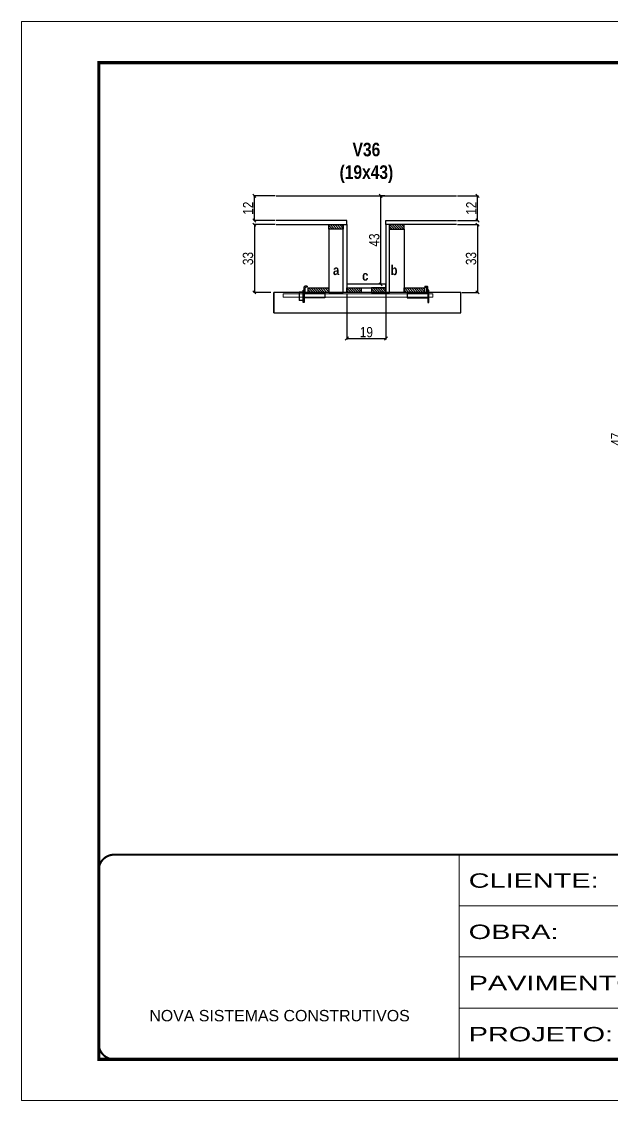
# Model space of a CAD drawing. Extents: x 3330 to 22105, y 1197 to 30204.
# Drawn here: x 8085 to 8658, y 19575 to 20625 of the extents above; entities that cross this region are included whole.
import ezdxf

# ---------------------------------------------------------------- set-up
doc = ezdxf.new("R2010")
doc.units = 0
doc.linetypes.add('CONTINUO', pattern=[0])
doc.linetypes.add('DASHED', pattern=[0.75, 0.5, -0.25])
for name, color, linetype in [('barrote', 251, 'Continuous'), ('COTA', 241, 'Continuous'), ('detalhes', 4, 'Continuous'), ('NOMENCLATURA', 7, 'Continuous'), ('Painéis', 200, 'Continuous'), ('presilha', 1, 'Continuous'), ('SARR_2.2x10', 60, 'Continuous'), ('SARR_2.2x7', 40, 'Continuous'), ('SARR_3.5x7', 81, 'Continuous')]:
    doc.layers.add(name, color=color, linetype=linetype)
for name, color, linetype, lineweight in [('CONCRETO', 251, 'Continuous', 25), ('Folhas', 255, 'Continuous', 9), ('SARRAFO DE PRESSAO', 251, 'DASHED', 9), ('SCO-___-LAJ', 2, 'Continuous', 0)]:
    doc.layers.add(name, color=color, linetype=linetype, lineweight=lineweight)
doc.styles.add('ARIAL', font='arial.ttf')
doc.styles.add('COTA TECNICA', font='techl___.ttf', dxfattribs={"height": 10})
doc.styles.add('COTA TECNICA 2X', font='techl___.ttf', dxfattribs={"height": 10})
doc.styles.add('TECNICA', font='techb___.ttf', dxfattribs={"height": 10})
doc.styles.add('Tecnologia', font='')
doc.styles.get('Tecnologia').set_extended_font_data('Forgotten Futurist')
doc.dimstyles.new('PAINEL', dxfattribs={"dimtxt": 10, "dimasz": 3, "dimexe": 3, "dimexo": 3, "dimgap": 3, "dimtad": 1, "dimdec": 1, "dimzin": 12, "dimdsep": 46, "dimtxsty": 'COTA TECNICA', "dimblk1": 'OBLIQUE', "dimblk2": 'OBLIQUE', "dimsah": 1, "dimcen": 0.9, "dimclrd": 4, "dimclre": 4, "dimclrt": 240, "dimadec": 1, "dimazin": 3, "dimtfac": 1, "dimtdec": 1, "dimtmove": 0, "dimatfit": 3, "dimfxl": 1, "dimtolj": 1, "dimtzin": 12, "dimarcsym": 0})
doc.dimstyles.new('SECAO', dxfattribs={"dimscale": 0.333333, "dimtxt": 5, "dimasz": 9, "dimexe": 3, "dimexo": 3, "dimgap": 3, "dimtad": 1, "dimdec": 1, "dimlfac": 0.5, "dimzin": 12, "dimdsep": 46, "dimtxsty": 'COTA TECNICA 2X', "dimblk1": 'OBLIQUE', "dimblk2": 'OBLIQUE', "dimsah": 1, "dimcen": 0.9, "dimclrd": 4, "dimclre": 4, "dimclrt": 240, "dimadec": 1, "dimazin": 3, "dimtfac": 1, "dimtdec": 1, "dimtmove": 0, "dimatfit": 3, "dimfxl": 1, "dimtolj": 1, "dimtzin": 12, "dimarcsym": 0})

# ---------------------------------------------------------------- blocks, each defined once
blk = doc.blocks.new('9999999999')
at = {"color": 30, "linetype": 'CONTINUO'}
for p, q in [((98564.6, 34230.2), (98564.6, 34429.4)), ((98564.6, 34379.6), (99584, 34379.6)), ((98564.6, 34329.8), (99488, 34329.8)), ((98564.6, 34280), (99488, 34280))]:
    blk.add_line(p, q, dxfattribs=at)
at = {"color": 30, "linetype": 'CONTINUO', "const_width": 2}
blk.add_lwpolyline([(99584, 34230.2), (99584, 34414.4, 0.414214), (99569, 34429.4), (98229, 34429.4, 0.414214), (98214, 34414.4), (98214, 34245.2, 0.414214), (98229, 34230.2), (99584, 34230.2)], format="xyb", dxfattribs=at)
at = {"layer": 'Folhas'}
blk.add_lwpolyline([(98139, 34190.2), (99624, 34190.2), (99624, 35240.2), (98139, 35240.2)], close=True, dxfattribs=at)
at = {"layer": 'Folhas', "color": 30, "const_width": 3}
blk.add_lwpolyline([(98214, 34230.2), (99584, 34230.2), (99584, 35200.2), (98214, 35200.2)], close=True, dxfattribs=at)
at = {"color": 7, "linetype": 'Continuous', "ltscale": 5, "style": 'ARIAL'}
blk.add_text('NOVA SISTEMAS CONSTRUTIVOS', height=11.059, dxfattribs=at).set_placement((98263.2, 34267.2))
at = {"layer": 'Folhas', "color": 7, "style": 'Tecnologia', "width": 1.5}
for s, p in [('CLIENTE:', (98573.7, 34397.2)), ('OBRA:', (98573.7, 34347.3)), ('PAVIMENTO:', (98573.7, 34297.5)), ('PROJETO:', (98573.7, 34247.7))]:
    blk.add_text(s, height=14, dxfattribs=at).set_placement(p)
blk = doc.blocks.new('PRESILHA METÁLICA 1')
at = {"layer": 'presilha'}
for p, q in [((7.5, 10.6), (7.5, 19.9)), ((12, 21), (8.6, 21)), ((9, 11.6), (9, 18.9)), ((12, 19.5), (9.6, 19.5)), ((12, 21), (12, 19.5)), ((0, 13), (6, 13)), ((0, 13), (0, 0)), ((6, 0), (0, 0)), ((6, 15.5), (7.5, 15.5)), ((6, -2.5), (6, 15.5)), ((6, 13), (6, 0)), ((7.5, 15.5), (7.5, -2.5)), ((37.5, 4.1), (7.5, 4.1)), ((37.5, 11), (9.6, 11)), ((37.5, 11), (37.5, 4.1)), ((7.5, -2.5), (6, -2.5))]:
    blk.add_line(p, q, dxfattribs=at)
for centre, radius, start, end in [((8.6, 19.9), 1.14, 90, 180), ((9.6, 18.9), 0.57, 90, 180), ((9.6, 11.6), 0.57, 180, 270)]:
    blk.add_arc(centre, radius, start, end, dxfattribs=at)
blk = doc.blocks.new('PRESILHA METÁLICA 2')
at = {"layer": 'presilha'}
for p, q in [((-5.2, 23.5), (-5.2, 22)), ((-5.2, 23.5), (-1.9, 23.5)), ((-5.2, 22), (-2.8, 22)), ((-2.2, 14.1), (-2.2, 21.4)), ((0.8, 18), (-0.8, 18)), ((-0.8, 18), (-0.8, 0)), ((-0.8, 14.6), (-0.8, 22.4)), ((0.8, 0), (0.8, 18)), ((-30.8, 13.5), (-30.8, 6.6)), ((-30.8, 13.5), (-2.8, 13.5)), ((-30.8, 6.6), (-0.8, 6.6)), ((-0.8, 0), (0.8, 0))]:
    blk.add_line(p, q, dxfattribs=at)
for centre, radius, start, end in [((-2.8, 21.4), 0.57, 0, 90), ((-1.9, 22.4), 1.14, 0, 90), ((-2.8, 14.1), 0.57, 270, 0)]:
    blk.add_arc(centre, radius, start, end, dxfattribs=at)
blk = doc.blocks.new('_Oblique')
at = {"color": 0, "linetype": 'ByBlock', "lineweight": -2}
blk.add_line((-0.5, -0.5), (0.5, 0.5), dxfattribs=at)
blk = doc.blocks.new('*D2836')
at = {"layer": 'COTA', "color": 4, "lineweight": -2, "transparency": 16777216}
for p, q in [((8508.7, 20426.9), (8529, 20426.9)), ((8528, 20426.9), (8528, 20360.9)), ((8512.8, 20360.9), (8529, 20360.9))]:
    blk.add_line(p, q, dxfattribs=at)
at = {"layer": 'Defpoints', "color": 0, "transparency": 16777216}
for p in [(8507.7, 20426.9), (8511.8, 20360.9), (8528, 20360.9)]:
    blk.add_point(p, dxfattribs=at)
at = {"layer": 'COTA', "color": 4, "lineweight": -2, "transparency": 16777216, "xscale": 3, "yscale": 3, "zscale": 3}
for p, rotation in [((8528, 20426.9), 90), ((8528, 20360.9), 270)]:
    blk.add_blockref('_Oblique', p, dxfattribs=dict(at, rotation=rotation))
at = {"layer": 'COTA', "color": 240, "transparency": 16777216, "insert": (8521.8, 20393.9), "char_height": 10, "attachment_point": 5, "rotation": 90, "style": 'COTA TECNICA 2X'}
blk.add_mtext('\\A1;33', dxfattribs=at)
blk = doc.blocks.new('*D2837')
at = {"layer": 'COTA', "color": 4, "lineweight": -2, "transparency": 16777216}
for p, q in [((8508.7, 20454.9), (8529, 20454.9)), ((8528, 20430.9), (8528, 20454.9)), ((8508.7, 20430.9), (8529, 20430.9))]:
    blk.add_line(p, q, dxfattribs=at)
at = {"layer": 'Defpoints', "color": 0, "transparency": 16777216}
for p in [(8507.7, 20454.9), (8528, 20454.9), (8507.7, 20430.9)]:
    blk.add_point(p, dxfattribs=at)
at = {"layer": 'COTA', "color": 4, "lineweight": -2, "transparency": 16777216, "xscale": 3, "yscale": 3, "zscale": 3}
for p, rotation in [((8528, 20454.9), 90), ((8528, 20430.9), 270)]:
    blk.add_blockref('_Oblique', p, dxfattribs=dict(at, rotation=rotation))
at = {"layer": 'COTA', "color": 240, "transparency": 16777216, "insert": (8522, 20442.9), "char_height": 10, "attachment_point": 5, "rotation": 90, "style": 'COTA TECNICA 2X'}
blk.add_mtext('\\A1;12', dxfattribs=at)
blk = doc.blocks.new('*D2838')
at = {"layer": 'COTA', "color": 4, "lineweight": -2, "transparency": 16777216}
for p, q in [((8331.3, 20426.9), (8310.1, 20426.9)), ((8311.1, 20426.9), (8311.1, 20360.9)), ((8327.2, 20360.9), (8310.1, 20360.9))]:
    blk.add_line(p, q, dxfattribs=at)
at = {"layer": 'Defpoints', "color": 0, "transparency": 16777216}
for p in [(8332.3, 20426.9), (8311.1, 20360.9), (8328.2, 20360.9)]:
    blk.add_point(p, dxfattribs=at)
at = {"layer": 'COTA', "color": 4, "lineweight": -2, "transparency": 16777216, "xscale": 3, "yscale": 3, "zscale": 3}
for p, rotation in [((8311.1, 20426.9), 90), ((8311.1, 20360.9), 270)]:
    blk.add_blockref('_Oblique', p, dxfattribs=dict(at, rotation=rotation))
at = {"layer": 'COTA', "color": 240, "transparency": 16777216, "insert": (8304.9, 20393.9), "char_height": 10, "attachment_point": 5, "rotation": 90, "style": 'COTA TECNICA 2X'}
blk.add_mtext('\\A1;33', dxfattribs=at)
blk = doc.blocks.new('*D2839')
at = {"layer": 'COTA', "color": 4, "lineweight": -2, "transparency": 16777216}
for p, q in [((8438, 20454.9), (8432.9, 20454.9)), ((8433.9, 20368.9), (8433.9, 20454.9)), ((8438, 20368.9), (8432.9, 20368.9))]:
    blk.add_line(p, q, dxfattribs=at)
at = {"layer": 'Defpoints', "color": 0, "transparency": 16777216}
for p in [(8433.9, 20454.9), (8439, 20454.9), (8439, 20368.9)]:
    blk.add_point(p, dxfattribs=at)
at = {"layer": 'COTA', "color": 4, "lineweight": -2, "transparency": 16777216, "xscale": 3, "yscale": 3, "zscale": 3}
for p, rotation in [((8433.9, 20454.9), 90), ((8433.9, 20368.9), 270)]:
    blk.add_blockref('_Oblique', p, dxfattribs=dict(at, rotation=rotation))
at = {"layer": 'COTA', "color": 240, "transparency": 16777216, "insert": (8427.7, 20411.9), "char_height": 10, "attachment_point": 5, "rotation": 90, "style": 'COTA TECNICA 2X'}
blk.add_mtext('\\A1;43', dxfattribs=at)
blk = doc.blocks.new('*D2840')
at = {"layer": 'COTA', "color": 4, "lineweight": -2, "transparency": 16777216}
for p, q in [((8331.3, 20454.9), (8310.1, 20454.9)), ((8311.1, 20430.9), (8311.1, 20454.9)), ((8331.3, 20430.9), (8310.1, 20430.9))]:
    blk.add_line(p, q, dxfattribs=at)
at = {"layer": 'Defpoints', "color": 0, "transparency": 16777216}
for p in [(8311.1, 20454.9), (8332.3, 20454.9), (8332.3, 20430.9)]:
    blk.add_point(p, dxfattribs=at)
at = {"layer": 'COTA', "color": 4, "lineweight": -2, "transparency": 16777216, "xscale": 3, "yscale": 3, "zscale": 3}
for p, rotation in [((8311.1, 20454.9), 90), ((8311.1, 20430.9), 270)]:
    blk.add_blockref('_Oblique', p, dxfattribs=dict(at, rotation=rotation))
at = {"layer": 'COTA', "color": 240, "transparency": 16777216, "insert": (8305, 20442.9), "char_height": 10, "attachment_point": 5, "rotation": 90, "style": 'COTA TECNICA 2X'}
blk.add_mtext('\\A1;12', dxfattribs=at)
blk = doc.blocks.new('*D2841')
at = {"layer": 'COTA', "color": 4, "lineweight": -2, "transparency": 16777216}
for p, q in [((8401, 20359.9), (8401, 20315.1)), ((8439, 20359.9), (8439, 20315.1)), ((8401, 20316.1), (8439, 20316.1))]:
    blk.add_line(p, q, dxfattribs=at)
at = {"layer": 'Defpoints', "color": 0, "transparency": 16777216}
for p in [(8401, 20360.9), (8439, 20360.9), (8439, 20316.1)]:
    blk.add_point(p, dxfattribs=at)
at = {"layer": 'COTA', "color": 4, "lineweight": -2, "transparency": 16777216, "xscale": 3, "yscale": 3, "zscale": 3, "rotation": 180}
blk.add_blockref('_Oblique', (8401, 20316.1), dxfattribs=at)
at = {"layer": 'COTA', "color": 4, "lineweight": -2, "transparency": 16777216, "xscale": 3, "yscale": 3, "zscale": 3}
blk.add_blockref('_Oblique', (8439, 20316.1), dxfattribs=at)
at = {"layer": 'COTA', "color": 240, "transparency": 16777216, "insert": (8420, 20322.2), "char_height": 10, "attachment_point": 5, "style": 'COTA TECNICA 2X'}
blk.add_mtext('\\A1;19', dxfattribs=at)
blk = doc.blocks.new('*D2784')
at = {"layer": 'COTA', "color": 4, "linetype": 'ByBlock', "lineweight": -2, "transparency": 16777216}
for p, q in [((8710.2, 20241.6), (8667.9, 20241.6)), ((8670.9, 20194.6), (8670.9, 20241.6)), ((8710.2, 20194.6), (8667.9, 20194.6))]:
    blk.add_line(p, q, dxfattribs=at)
at = {"layer": 'Defpoints', "color": 0, "linetype": 'ByBlock', "transparency": 16777216}
for p in [(8670.9, 20241.6), (8713.2, 20241.6), (8713.2, 20194.6)]:
    blk.add_point(p, dxfattribs=at)
at = {"layer": 'COTA', "color": 4, "linetype": 'ByBlock', "lineweight": -2, "transparency": 16777216, "xscale": 3, "yscale": 3, "zscale": 3}
for p, rotation in [((8670.9, 20241.6), 90), ((8670.9, 20194.6), 270)]:
    blk.add_blockref('_Oblique', p, dxfattribs=dict(at, rotation=rotation))
at = {"layer": 'COTA', "color": 240, "linetype": 'ByBlock', "transparency": 16777216, "insert": (8662.8, 20218.1), "char_height": 10, "attachment_point": 5, "rotation": 90, "style": 'COTA TECNICA'}
blk.add_mtext('\\A1;47', dxfattribs=at)

msp = doc.modelspace()

# ---------------------------------------------------------------- hatches: boundary and pattern name
at = {"layer": 'SARR_2.2x10'}
h = msp.add_hatch(dxfattribs=at)
h.set_pattern_fill('ANSI31', color=256, scale=0.5, angle=90)
h.set_pattern_definition([(135, (41556.937, -103151.2681), (-1.122532015, -1.122532015), [])])
h.paths.add_polyline_path([(8363.4, 20365.3), (8363.4, 20360.9), (8383.4, 20360.9), (8383.4, 20365.3)])
h = msp.add_hatch(dxfattribs=at)
h.set_pattern_fill('ANSI31', color=256, scale=0.5, angle=90)
h.set_pattern_definition([(135, (41650.137, -103151.2681), (-1.122532015, -1.122532015), [])])
h.paths.add_polyline_path([(8456.6, 20365.3), (8456.6, 20360.9), (8476.6, 20360.9), (8476.6, 20365.3)])
at = {"layer": 'SARR_2.2x7'}
h = msp.add_hatch(dxfattribs=at)
h.set_pattern_fill('ANSI31', color=256, scale=0.5, angle=90)
h.set_pattern_definition([(135, (41550.937, -103089.6681), (-1.122532015, -1.122532015), [])])
h.paths.add_polyline_path([(8397.4, 20426.9), (8397.4, 20422.5), (8383.4, 20422.5), (8383.4, 20426.9)])
h = msp.add_hatch(dxfattribs=at)
h.set_pattern_fill('ANSI31', color=256, scale=0.5, angle=90)
h.set_pattern_definition([(135, (41570.937, -103089.6681), (-1.122532015, -1.122532015), [])])
h.paths.add_polyline_path([(8442.6, 20426.9), (8442.6, 20422.5), (8456.6, 20422.5), (8456.6, 20426.9)])
h = msp.add_hatch(dxfattribs=at)
h.set_pattern_fill('ANSI31', color=256, scale=0.5, angle=90)
h.set_pattern_definition([(135, (41636.537, -103151.2681), (-1.122532015, -1.122532015), [])])
h.paths.add_polyline_path([(8415, 20360.9), (8415, 20365.3), (8401, 20365.3), (8401, 20360.9)])
h = msp.add_hatch(dxfattribs=at)
h.set_pattern_fill('ANSI31', color=256, scale=0.5, angle=90)
h.set_pattern_definition([(135, (41574.537, -103151.2681), (-1.122532015, -1.122532015), [])])
h.paths.add_polyline_path([(8425, 20360.9), (8425, 20365.3), (8439, 20365.3), (8439, 20360.9)])

# ---------------------------------------------------------------- linework, layer by layer
at = {"layer": 'barrote'}
msp.add_lwpolyline([(8329.94, 20340.9), (8511.86, 20340.9), (8511.86, 20360.9), (8329.94, 20360.9)], close=True, dxfattribs=at)
at = {"layer": 'CONCRETO', "linetype": 'Continuous'}
msp.add_line((8332.3, 20454.9), (8507.7, 20454.9), dxfattribs=at)
at = {"layer": 'detalhes', "color": 250}
msp.add_line((8329.94, 20340.9), (8329.94, 20360.9), dxfattribs=at)
at = {"layer": 'Painéis', "linetype": 'Continuous', "elevation": 0}
for points in [[(8332.3, 20426.9), (8401, 20426.9), (8401, 20430.9), (8332.3, 20430.9)], [(8507.7, 20426.9), (8439, 20426.9), (8439, 20430.9), (8507.7, 20430.9)]]:
    msp.add_lwpolyline(points, dxfattribs=at)
at = {"layer": 'Painéis', "linetype": 'Continuous'}
for points in [[(8397.4, 20360.9), (8397.4, 20426.9), (8401, 20426.9), (8401, 20360.9)], [(8442.6, 20360.9), (8442.6, 20426.9), (8439, 20426.9), (8439, 20360.9)], [(8439, 20368.9), (8401, 20368.9), (8401, 20365.3), (8439, 20365.3)]]:
    msp.add_lwpolyline(points, close=True, dxfattribs=at)
at = {"layer": 'SARR_2.2x10'}
for points in [[(8363.4, 20365.3), (8383.4, 20365.3), (8383.4, 20360.9), (8363.4, 20360.9)], [(8456.6, 20365.3), (8476.6, 20365.3), (8476.6, 20360.9), (8456.6, 20360.9)]]:
    msp.add_lwpolyline(points, close=True, dxfattribs=at)
at = {"layer": 'SARR_2.2x7', "elevation": 0}
for points in [[(8383.4, 20426.9), (8397.4, 20426.9), (8397.4, 20422.5), (8383.4, 20422.5)], [(8456.6, 20426.9), (8442.6, 20426.9), (8442.6, 20422.5), (8456.6, 20422.5)]]:
    msp.add_lwpolyline(points, close=True, dxfattribs=at)
at = {"layer": 'SARR_2.2x7'}
for points in [[(8401, 20365.3), (8415, 20365.3), (8415, 20360.9), (8401, 20360.9)], [(8439, 20365.3), (8425, 20365.3), (8425, 20360.9), (8439, 20360.9)]]:
    msp.add_lwpolyline(points, close=True, dxfattribs=at)
at = {"layer": 'SARR_3.5x7'}
for points in [[(8397.4, 20422.5), (8383.4, 20422.5), (8383.4, 20360.9), (8397.4, 20360.9)], [(8442.6, 20422.5), (8456.6, 20422.5), (8456.6, 20360.9), (8442.6, 20360.9)]]:
    msp.add_lwpolyline(points, close=True, dxfattribs=at)
at = {"layer": 'SCO-___-LAJ', "color": 1}
msp.add_lwpolyline([(8338.95, 20359.57), (8484.71, 20359.57), (8484.71, 20356.37), (8338.95, 20356.37)], close=True, dxfattribs=at)

# ---------------------------------------------------------------- block references
at = {"layer": 'presilha', "xscale": 0.6666666666666666, "yscale": 0.6666666666666666, "zscale": 0.6666666666666666}
for name, p in [('PRESILHA METÁLICA 1', (8354.53, 20352.93)), ('PRESILHA METÁLICA 2', (8480.28, 20351.27))]:
    msp.add_blockref(name, p, dxfattribs=at)
at = {"layer": 'SARRAFO DE PRESSAO', "color": 6, "linetype": 'ByBlock'}
msp.add_blockref('9999999999', (-90054.25, -14615.68), dxfattribs=at)

# ---------------------------------------------------------------- texts
at = {"layer": 'detalhes', "style": 'TECNICA'}
for s, p in [('a', (8387.52, 20377.8)), ('b', (8443.5, 20377.79)), ('c', (8415.82, 20372.37))]:
    msp.add_text(s, height=9.6, dxfattribs=at).set_placement(p)
at = {"layer": 'NOMENCLATURA', "insert": (8420, 20506.6), "char_height": 13.2, "attachment_point": 2, "style": 'TECNICA'}
msp.add_mtext_dynamic_manual_height_columns('V36\\P(19x43)', width=300.2766, gutter_width=1, heights=[0], dxfattribs=at)

# ---------------------------------------------------------------- dimensions: what is measured, and where the dimension line sits
at = {"layer": 'COTA'}
for base, p1, p2, picture, middle in [((8311.08, 20454.9), (8332.3, 20430.9), (8332.3, 20454.9), '*D2840', (8305.02, 20442.9)), ((8433.93, 20454.9), (8439, 20368.9), (8439, 20454.9), '*D2839', (8427.71, 20411.9)), ((8528.05, 20454.9), (8507.7, 20430.9), (8507.7, 20454.9), '*D2837', (8521.99, 20442.9)), ((8311.08, 20360.9, 0), (8332.3, 20426.9), (8328.19, 20360.9, 0), '*D2838', (8304.86, 20393.9, 0)), ((8528.05, 20360.9, 0), (8507.7, 20426.9), (8511.81, 20360.9, 0), '*D2836', (8521.83, 20393.9, 0))]:
    dim = msp.add_linear_dim(base=base, p1=p1, p2=p2, angle=90, dimstyle='SECAO', dxfattribs=at)
    dim.commit()
    dim.dimension.update_dxf_attribs({"geometry": picture, "text_midpoint": middle})
dim = msp.add_linear_dim(base=(8439, 20316.08), p1=(8401, 20360.9), p2=(8439, 20360.9), dimstyle='SECAO', dxfattribs=at)
dim.commit()
dim.dimension.update_dxf_attribs({"geometry": '*D2841', "text_midpoint": (8420, 20322.16)})
at = {"layer": 'COTA', "linetype": 'ByBlock'}
dim = msp.add_linear_dim(base=(8670.87, 20241.61), p1=(8713.15, 20194.61), p2=(8713.15, 20241.61), angle=90, dimstyle='PAINEL', dxfattribs=at)
dim.commit()
dim.dimension.update_dxf_attribs({"geometry": '*D2784', "text_midpoint": (8662.79, 20218.11)})

doc.saveas('drawing.dxf')
